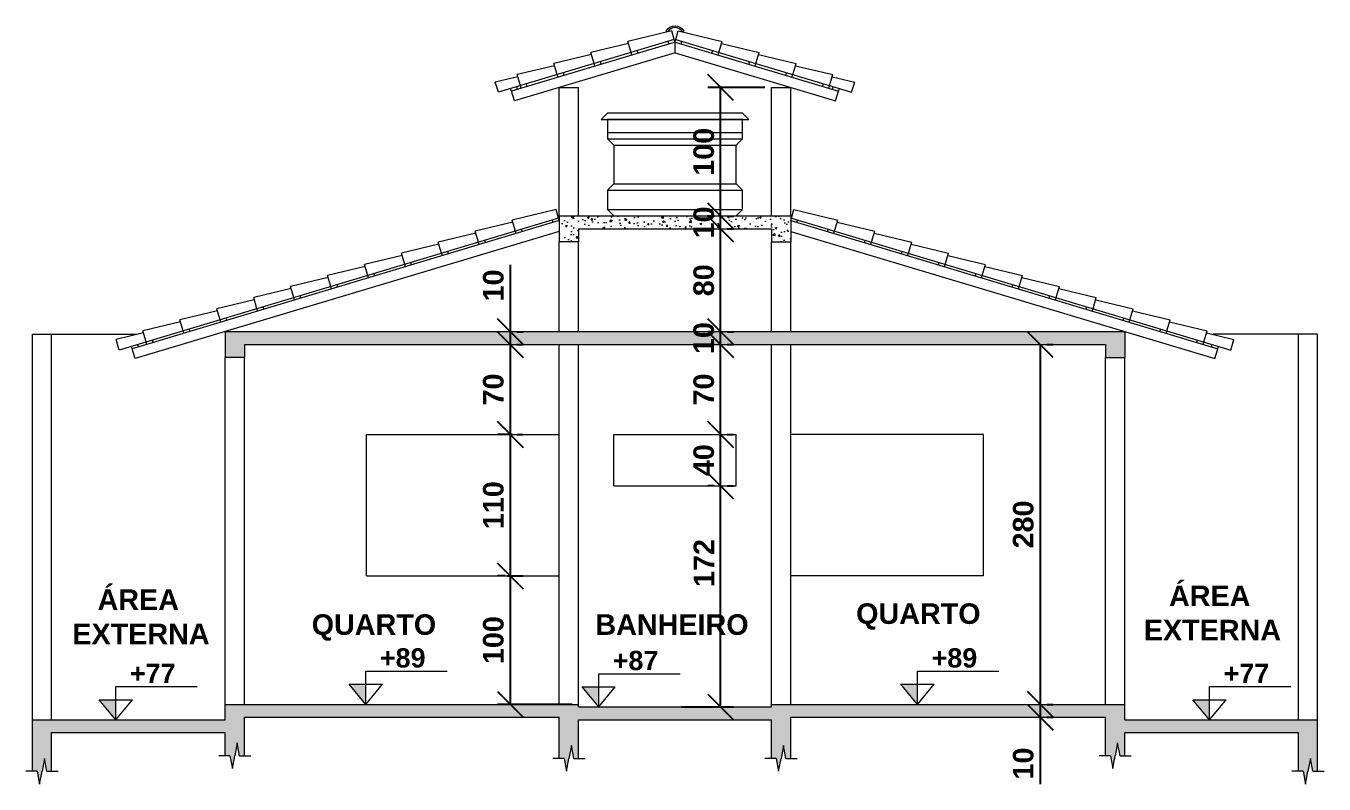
# Model space of a CAD drawing. Header units: centimetres. Extents: x 35234 to 67506, y -7058 to -4021.
# Drawn here: x 36797 to 37807, y -5811 to -5221 of the extents above; entities that cross this region are included whole.
import ezdxf

# ---------------------------------------------------------------- set-up
doc = ezdxf.new("R2010")
doc.units = ezdxf.units.CM
doc.header["$LTSCALE"] = 0.3
for name, color, linetype, lineweight in [('Blocos', 242, 'Continuous', 5), ('Cobertura', 52, 'Continuous', 15), ('Cotas', 250, 'Continuous', 5), ('Janelas', 86, 'Continuous', 5), ('Paredes', 87, 'Continuous', 20), ('Piso', 253, 'Continuous', 5), ('Simbolos', 1, 'Continuous', 13)]:
    doc.layers.add(name, color=color, linetype=linetype, lineweight=lineweight)
doc.layers.add('Texto', color=102, linetype='Continuous')
doc.layers.get('0').off()
doc.styles.add('Cotas', font='')
doc.styles.add('Texto', font='')
doc.styles.get('Cotas').set_extended_font_data('Arial', bold=True)
doc.styles.get('Texto').set_extended_font_data('Arial', bold=True)
doc.dimstyles.new('Cotas', dxfattribs={"dimscale": 0, "dimtxt": 2, "dimasz": 2.5, "dimexe": 1.25, "dimexo": 0.625, "dimtad": 1, "dimtxsty": 'Cotas', "dimblk": 'OBLIQUE', "dimcen": 2.5, "dimclrt": 102, "dimadec": 0, "dimazin": 0, "dimtfac": 1, "dimtmove": 0, "dimatfit": 3, "dimfxl": 1, "dimarcsym": 0})
pattern_1 = [(50, (-14367.067, -7413.217), (14.5747735, -1.2751268), [1.524, -16.764]), (355, (-14367.067, -7413.217), (-2.8194737, 15.2845476), [1.2192, -13.4112467]), (100.451445, (-14365.853, -7413.323), (11.7552998, 14.00942), [1.2952007, -14.2472196]), (46.1842, (-14367.067, -7409.153), (21.686323, -3.363386), [2.286, -25.146]), (96.635558, (-14365.26, -7409.433), (18.992331, 19.79409), [1.942802, -21.370849]), (351.18415, (-14367.067, -7409.153), (18.992331, 19.79409), [1.828797, -20.116779]), (21, (-14365.035, -7410.169), (12.1291513, -8.1812159), [1.524, -16.764]), (326, (-14365.035, -7410.169), (4.9441623, 14.7350373), [1.2192, -13.4112]), (71.451445, (-14364.024, -7410.85), (17.0733135, 6.5538215), [1.2952007, -14.247195]), (37.5, (-14367.067, -7413.217), (0.24708826, 6.7644031), [0, -13.24864, 0, -13.6144, 0, -13.462]), (7.5, (-14367.067, -7413.217), (5.345573, 8.014446), [0, -7.76224, 0, -12.94384, 0, -5.1308]), (327.5, (-14371.5985, -7413.217), (10.8472476, -0.4582995), [0, -5.08, 0, -15.8496, 0, -21.0312]), (317.5, (-14373.63, -7413.217), (11.8503345, 2.0341193), [0, -6.604, 0, -10.52576, 0, -14.9352])]

# ---------------------------------------------------------------- blocks, each defined once
blk = doc.blocks.new('caixadagua')
for p, q in [((-52.5, 80), (-57.5, 75)), ((-57.5, 75), (57.5, 75)), ((52.5, 80), (-52.5, 80)), ((52.5, 75), (-52.5, 75)), ((-52.5, 75), (-52.5, 60)), ((57.5, 75), (52.5, 80)), ((52.5, 60), (52.5, 75)), ((-52.5, 65), (52.5, 65)), ((-52.5, 60), (-47.5, 55)), ((-52.5, 60), (52.5, 60)), ((-47.5, 55), (-47.5, 25)), ((-47.5, 55), (47.5, 55)), ((47.5, 55), (52.5, 60)), ((47.5, 25), (47.5, 55)), ((-47.5, 25), (-52.5, 20)), ((-47.5, 25), (47.5, 25)), ((52.5, 20), (47.5, 25)), ((-52.5, 20), (-52.5, 5)), ((-52.5, 20), (52.5, 20)), ((52.5, 5), (52.5, 20)), ((-52.5, 5), (52.5, 5)), ((-52.5, 5), (-47.5, 0)), ((-47.5, 0), (47.5, 0)), ((47.5, 0), (52.5, 5))]:
    blk.add_line(p, q)
blk = doc.blocks.new('_Oblique')
at = {"color": 0, "linetype": 'ByBlock', "lineweight": -2}
blk.add_line((-0.5, -0.5), (0.5, 0.5), dxfattribs=at)
blk = doc.blocks.new('*D131')
at = {"layer": 'Cotas', "color": 0, "lineweight": -2, "transparency": 16777216}
for p, q in [((37171.8, -5648.6), (37184.3, -5648.6)), ((37174.3, -5748.6), (37174.3, -5648.6)), ((37222.4, -5748.6), (37164.3, -5748.6))]:
    blk.add_line(p, q, dxfattribs=at)
at = {"layer": 'Defpoints', "color": 0, "transparency": 16777216}
for p in [(37166.8, -5648.6), (37174.3, -5648.6), (37227.4, -5748.6)]:
    blk.add_point(p, dxfattribs=at)
at = {"layer": 'Cotas', "color": 0, "lineweight": -2, "transparency": 16777216, "xscale": 19.99999996972081, "yscale": 19.99999996972081, "zscale": 19.99999996972081}
for p, rotation in [((37174.3, -5648.6), 90), ((37174.3, -5748.6), 270)]:
    blk.add_blockref('_Oblique', p, dxfattribs=dict(at, rotation=rotation))
at = {"layer": 'Cotas', "color": 102, "transparency": 16777216, "insert": (37161.1, -5698.6), "char_height": 16, "attachment_point": 5, "rotation": 90, "style": 'Cotas'}
blk.add_mtext('100', dxfattribs=at)
blk = doc.blocks.new('*D132')
at = {"layer": 'Cotas', "color": 0, "lineweight": -2, "transparency": 16777216}
for p, q in [((37175.6, -5538.6), (37164.3, -5538.6)), ((37174.3, -5648.6), (37174.3, -5538.6)), ((37170.2, -5648.6), (37164.3, -5648.6))]:
    blk.add_line(p, q, dxfattribs=at)
at = {"layer": 'Defpoints', "color": 0, "transparency": 16777216}
for p in [(37174.3, -5538.6), (37180.6, -5538.6), (37175.2, -5648.6)]:
    blk.add_point(p, dxfattribs=at)
at = {"layer": 'Cotas', "color": 0, "lineweight": -2, "transparency": 16777216, "xscale": 19.99999996972081, "yscale": 19.99999996972081, "zscale": 19.99999996972081}
for p, rotation in [((37174.3, -5538.6), 90), ((37174.3, -5648.6), 270)]:
    blk.add_blockref('_Oblique', p, dxfattribs=dict(at, rotation=rotation))
at = {"layer": 'Cotas', "color": 102, "transparency": 16777216, "insert": (37161.1, -5593.6), "char_height": 16, "attachment_point": 5, "rotation": 90, "style": 'Cotas'}
blk.add_mtext('110', dxfattribs=at)
blk = doc.blocks.new('*D133')
at = {"layer": 'Cotas', "color": 0, "lineweight": -2, "transparency": 16777216}
for p, q in [((37174.3, -5538.6), (37174.3, -5468.6)), ((37179.3, -5468.6), (37184.3, -5468.6)), ((37179.3, -5538.6), (37184.3, -5538.6))]:
    blk.add_line(p, q, dxfattribs=at)
at = {"layer": 'Defpoints', "color": 0, "transparency": 16777216}
for p in [(37174.3, -5468.6), (37174.3, -5468.6), (37174.3, -5538.6)]:
    blk.add_point(p, dxfattribs=at)
at = {"layer": 'Cotas', "color": 0, "lineweight": -2, "transparency": 16777216, "xscale": 19.99999996972081, "yscale": 19.99999996972081, "zscale": 19.99999996972081}
for p, rotation in [((37174.3, -5468.6), 90), ((37174.3, -5538.6), 270)]:
    blk.add_blockref('_Oblique', p, dxfattribs=dict(at, rotation=rotation))
at = {"layer": 'Cotas', "color": 102, "transparency": 16777216, "insert": (37161.1, -5503.6), "char_height": 16, "attachment_point": 5, "rotation": 90, "style": 'Cotas'}
blk.add_mtext('70', dxfattribs=at)
blk = doc.blocks.new('*D134')
at = {"layer": 'Cotas', "color": 0, "lineweight": -2, "transparency": 16777216}
for p, q in [((37174.3, -5458.6), (37174.3, -5406.6)), ((37174.3, -5468.6), (37174.3, -5458.6)), ((37179.3, -5458.6), (37184.3, -5458.6)), ((37179.3, -5468.6), (37184.3, -5468.6))]:
    blk.add_line(p, q, dxfattribs=at)
at = {"layer": 'Defpoints', "color": 0, "transparency": 16777216}
for p in [(37174.3, -5458.6), (37174.3, -5458.6), (37174.3, -5468.6)]:
    blk.add_point(p, dxfattribs=at)
at = {"layer": 'Cotas', "color": 0, "lineweight": -2, "transparency": 16777216, "xscale": 19.99999996972081, "yscale": 19.99999996972081, "zscale": 19.99999996972081}
for p, rotation in [((37174.3, -5458.6), 90), ((37174.3, -5468.6), 270)]:
    blk.add_blockref('_Oblique', p, dxfattribs=dict(at, rotation=rotation))
at = {"layer": 'Cotas', "color": 102, "transparency": 16777216, "insert": (37161.1, -5422.6), "char_height": 16, "attachment_point": 5, "rotation": 90, "style": 'Cotas'}
blk.add_mtext('10', dxfattribs=at)
blk = doc.blocks.new('*D135')
at = {"layer": 'Cotas', "color": 0, "lineweight": -2, "transparency": 16777216}
for p, q in [((37332.9, -5578.6), (37327.9, -5578.6)), ((37337.9, -5750.6), (37337.9, -5578.6)), ((37307.4, -5750.6), (37347.9, -5750.6))]:
    blk.add_line(p, q, dxfattribs=at)
at = {"layer": 'Defpoints', "color": 0, "transparency": 16777216}
for p in [(37337.9, -5578.6), (37337.9, -5578.6), (37302.4, -5750.6)]:
    blk.add_point(p, dxfattribs=at)
at = {"layer": 'Cotas', "color": 0, "lineweight": -2, "transparency": 16777216, "xscale": 19.99999996972081, "yscale": 19.99999996972081, "zscale": 19.99999996972081}
for p, rotation in [((37337.9, -5578.6), 90), ((37337.9, -5750.6), 270)]:
    blk.add_blockref('_Oblique', p, dxfattribs=dict(at, rotation=rotation))
at = {"layer": 'Cotas', "color": 102, "transparency": 16777216, "insert": (37324.9, -5638.6), "char_height": 16, "attachment_point": 5, "rotation": 90, "style": 'Cotas'}
blk.add_mtext('172', dxfattribs=at)
blk = doc.blocks.new('*D136')
at = {"layer": 'Cotas', "color": 0, "lineweight": -2, "transparency": 16777216}
for p, q in [((37337.9, -5578.6), (37337.9, -5538.6)), ((37342.9, -5538.6), (37347.9, -5538.6)), ((37342.9, -5578.6), (37347.9, -5578.6))]:
    blk.add_line(p, q, dxfattribs=at)
at = {"layer": 'Defpoints', "color": 0, "transparency": 16777216}
for p in [(37337.9, -5538.6), (37337.9, -5538.6), (37337.9, -5578.6)]:
    blk.add_point(p, dxfattribs=at)
at = {"layer": 'Cotas', "color": 0, "lineweight": -2, "transparency": 16777216, "xscale": 19.99999996972081, "yscale": 19.99999996972081, "zscale": 19.99999996972081}
for p, rotation in [((37337.9, -5538.6), 90), ((37337.9, -5578.6), 270)]:
    blk.add_blockref('_Oblique', p, dxfattribs=dict(at, rotation=rotation))
at = {"layer": 'Cotas', "color": 102, "transparency": 16777216, "insert": (37324.8, -5558.6), "char_height": 16, "attachment_point": 5, "rotation": 90, "style": 'Cotas'}
blk.add_mtext('40', dxfattribs=at)
blk = doc.blocks.new('*D137')
at = {"layer": 'Cotas', "color": 0, "lineweight": -2, "transparency": 16777216}
for p, q in [((37337.9, -5538.6), (37337.9, -5468.6)), ((37342.9, -5468.6), (37347.9, -5468.6)), ((37342.9, -5538.6), (37347.9, -5538.6))]:
    blk.add_line(p, q, dxfattribs=at)
at = {"layer": 'Defpoints', "color": 0, "transparency": 16777216}
for p in [(37337.9, -5468.6), (37337.9, -5468.6), (37337.9, -5538.6)]:
    blk.add_point(p, dxfattribs=at)
at = {"layer": 'Cotas', "color": 0, "lineweight": -2, "transparency": 16777216, "xscale": 19.99999996972081, "yscale": 19.99999996972081, "zscale": 19.99999996972081}
for p, rotation in [((37337.9, -5468.6), 90), ((37337.9, -5538.6), 270)]:
    blk.add_blockref('_Oblique', p, dxfattribs=dict(at, rotation=rotation))
at = {"layer": 'Cotas', "color": 102, "transparency": 16777216, "insert": (37324.8, -5503.6), "char_height": 16, "attachment_point": 5, "rotation": 90, "style": 'Cotas'}
blk.add_mtext('70', dxfattribs=at)
blk = doc.blocks.new('*D138')
at = {"layer": 'Cotas', "color": 0, "lineweight": -2, "transparency": 16777216}
for p, q in [((37332.9, -5458.6), (37327.9, -5458.6)), ((37337.9, -5468.6), (37337.9, -5458.6)), ((37332.9, -5468.6), (37327.9, -5468.6))]:
    blk.add_line(p, q, dxfattribs=at)
at = {"layer": 'Defpoints', "color": 0, "transparency": 16777216}
for p in [(37337.9, -5458.6), (37337.9, -5458.6), (37337.9, -5468.6)]:
    blk.add_point(p, dxfattribs=at)
at = {"layer": 'Cotas', "color": 0, "lineweight": -2, "transparency": 16777216, "xscale": 19.99999996972081, "yscale": 19.99999996972081, "zscale": 19.99999996972081}
for p, rotation in [((37337.9, -5458.6), 90), ((37337.9, -5468.6), 270)]:
    blk.add_blockref('_Oblique', p, dxfattribs=dict(at, rotation=rotation))
at = {"layer": 'Cotas', "color": 102, "transparency": 16777216, "insert": (37324.8, -5463.6), "char_height": 16, "attachment_point": 5, "rotation": 90, "style": 'Cotas'}
blk.add_mtext('10', dxfattribs=at)
blk = doc.blocks.new('*D139')
at = {"layer": 'Cotas', "color": 0, "lineweight": -2, "transparency": 16777216}
for p, q in [((37337.9, -5458.6), (37337.9, -5378.6)), ((37342.9, -5378.6), (37347.9, -5378.6)), ((37342.9, -5458.6), (37347.9, -5458.6))]:
    blk.add_line(p, q, dxfattribs=at)
at = {"layer": 'Defpoints', "color": 0, "transparency": 16777216}
for p in [(37337.9, -5378.6), (37337.9, -5378.6), (37337.9, -5458.6)]:
    blk.add_point(p, dxfattribs=at)
at = {"layer": 'Cotas', "color": 0, "lineweight": -2, "transparency": 16777216, "xscale": 19.99999996972081, "yscale": 19.99999996972081, "zscale": 19.99999996972081}
for p, rotation in [((37337.9, -5378.6), 90), ((37337.9, -5458.6), 270)]:
    blk.add_blockref('_Oblique', p, dxfattribs=dict(at, rotation=rotation))
at = {"layer": 'Cotas', "color": 102, "transparency": 16777216, "insert": (37324.8, -5418.6), "char_height": 16, "attachment_point": 5, "rotation": 90, "style": 'Cotas'}
blk.add_mtext('80', dxfattribs=at)
blk = doc.blocks.new('*D140')
at = {"layer": 'Cotas', "color": 0, "lineweight": -2, "transparency": 16777216}
for p, q in [((37332.9, -5368.6), (37327.9, -5368.6)), ((37337.9, -5378.6), (37337.9, -5368.6)), ((37332.9, -5378.6), (37327.9, -5378.6))]:
    blk.add_line(p, q, dxfattribs=at)
at = {"layer": 'Defpoints', "color": 0, "transparency": 16777216}
for p in [(37337.9, -5368.6), (37337.9, -5368.6), (37337.9, -5378.6)]:
    blk.add_point(p, dxfattribs=at)
at = {"layer": 'Cotas', "color": 0, "lineweight": -2, "transparency": 16777216, "xscale": 19.99999996972081, "yscale": 19.99999996972081, "zscale": 19.99999996972081}
for p, rotation in [((37337.9, -5368.6), 90), ((37337.9, -5378.6), 270)]:
    blk.add_blockref('_Oblique', p, dxfattribs=dict(at, rotation=rotation))
at = {"layer": 'Cotas', "color": 102, "transparency": 16777216, "insert": (37324.8, -5373.6), "char_height": 16, "attachment_point": 5, "rotation": 90, "style": 'Cotas'}
blk.add_mtext('10', dxfattribs=at)
blk = doc.blocks.new('*D141')
at = {"layer": 'Cotas', "color": 0, "lineweight": -2, "transparency": 16777216}
for p, q in [((37372.4, -5268.6), (37327.9, -5268.6)), ((37337.9, -5368.6), (37337.9, -5268.6)), ((37342.9, -5368.6), (37347.9, -5368.6))]:
    blk.add_line(p, q, dxfattribs=at)
at = {"layer": 'Defpoints', "color": 0, "transparency": 16777216}
for p in [(37337.9, -5268.6), (37377.4, -5268.6), (37337.9, -5368.6)]:
    blk.add_point(p, dxfattribs=at)
at = {"layer": 'Cotas', "color": 0, "lineweight": -2, "transparency": 16777216, "xscale": 19.99999996972081, "yscale": 19.99999996972081, "zscale": 19.99999996972081}
for p, rotation in [((37337.9, -5268.6), 90), ((37337.9, -5368.6), 270)]:
    blk.add_blockref('_Oblique', p, dxfattribs=dict(at, rotation=rotation))
at = {"layer": 'Cotas', "color": 102, "transparency": 16777216, "insert": (37324.8, -5318.6), "char_height": 16, "attachment_point": 5, "rotation": 90, "style": 'Cotas'}
blk.add_mtext('100', dxfattribs=at)
blk = doc.blocks.new('*D152')
at = {"layer": 'Cotas', "color": 0, "lineweight": -2, "transparency": 16777216}
for p, q in [((37586.6, -5468.6), (37586.6, -5748.6)), ((37591.6, -5468.6), (37596.6, -5468.6)), ((37591.6, -5748.6), (37596.6, -5748.6))]:
    blk.add_line(p, q, dxfattribs=at)
at = {"layer": 'Defpoints', "color": 0, "transparency": 16777216}
for p in [(37586.6, -5468.6), (37586.6, -5748.6), (37586.6, -5748.6)]:
    blk.add_point(p, dxfattribs=at)
at = {"layer": 'Cotas', "color": 0, "lineweight": -2, "transparency": 16777216, "xscale": 19.99999996972081, "yscale": 19.99999996972081, "zscale": 19.99999996972081}
for p, rotation in [((37586.6, -5468.6), 90), ((37586.6, -5748.6), 270)]:
    blk.add_blockref('_Oblique', p, dxfattribs=dict(at, rotation=rotation))
at = {"layer": 'Cotas', "color": 102, "transparency": 16777216, "insert": (37573.4, -5608.6), "char_height": 16, "attachment_point": 5, "rotation": 90, "style": 'Cotas'}
blk.add_mtext('280', dxfattribs=at)
blk = doc.blocks.new('*D153')
at = {"layer": 'Cotas', "color": 0, "lineweight": -2, "transparency": 16777216}
for p, q in [((37586.6, -5748.6), (37586.6, -5758.6)), ((37591.6, -5748.6), (37596.6, -5748.6)), ((37586.6, -5758.6), (37586.6, -5810.6)), ((37591.6, -5758.6), (37596.6, -5758.6))]:
    blk.add_line(p, q, dxfattribs=at)
at = {"layer": 'Defpoints', "color": 0, "transparency": 16777216}
for p in [(37586.6, -5748.6), (37586.6, -5758.6), (37586.6, -5758.6)]:
    blk.add_point(p, dxfattribs=at)
at = {"layer": 'Cotas', "color": 0, "lineweight": -2, "transparency": 16777216, "xscale": 19.99999996972081, "yscale": 19.99999996972081, "zscale": 19.99999996972081}
for p, rotation in [((37586.6, -5748.6), 90), ((37586.6, -5758.6), 270)]:
    blk.add_blockref('_Oblique', p, dxfattribs=dict(at, rotation=rotation))
at = {"layer": 'Cotas', "color": 102, "transparency": 16777216, "insert": (37573.4, -5794.6), "char_height": 16, "attachment_point": 5, "rotation": 90, "style": 'Cotas'}
blk.add_mtext('10', dxfattribs=at)

msp = doc.modelspace()

# ---------------------------------------------------------------- hatches: boundary and pattern name
at = {"layer": 'Piso'}
h = msp.add_hatch(dxfattribs=at)
h.set_pattern_fill('AR-CONC', color=256, scale=0.08)
h.set_pattern_definition(pattern_1)
h.paths.add_polyline_path([(37392.379, -5368.564), (37212.379, -5368.564), (37212.379, -5388.564), (37227.379, -5388.564), (37227.379, -5378.564), (37377.379, -5378.564), (37377.379, -5388.564), (37392.379, -5388.564)])
h = msp.add_hatch(dxfattribs=at)
h.set_pattern_fill('AR-CONC', color=256, scale=0.08)
h.set_pattern_definition(pattern_1)
h.paths.add_polyline_path([(37652.379, -5458.564), (36952.379, -5458.564), (36952.379, -5478.564), (36967.379, -5478.564), (36967.379, -5468.564), (37637.379, -5468.564), (37637.379, -5478.564), (37652.379, -5478.564)])
h = msp.add_hatch(dxfattribs=at)
h.set_pattern_fill('AR-CONC', color=256, scale=0.08)
h.set_pattern_definition(pattern_1)
h.paths.add_polyline_path([(37227.379, -5750.564), (37227.379, -5748.564), (36952.379, -5748.564), (36952.379, -5760.564), (36802.379, -5760.564), (36802.379, -5800.564), (36806.129, -5800.564), (36808.004, -5810.564), (36809.879, -5800.564), (36811.754, -5790.564), (36813.629, -5800.564), (36817.379, -5800.564), (36817.379, -5770.564), (36952.379, -5770.564), (36952.379, -5788.564), (36956.129, -5788.564), (36958.004, -5798.564), (36959.879, -5788.564), (36961.754, -5778.564), (36963.629, -5788.564), (36967.379, -5788.564), (36967.379, -5758.564), (37212.379, -5758.564), (37212.379, -5790.564), (37216.129, -5790.564), (37218.004, -5800.564), (37219.879, -5790.564), (37221.754, -5780.564), (37223.629, -5790.564), (37227.379, -5790.564), (37227.379, -5760.564), (37377.379, -5760.564), (37377.379, -5790.564), (37381.129, -5790.564), (37383.004, -5800.564), (37384.879, -5790.564), (37386.754, -5780.564), (37388.629, -5790.564), (37392.379, -5790.564), (37392.379, -5758.564), (37637.379, -5758.564), (37637.379, -5788.564), (37641.129, -5788.564), (37643.004, -5798.564), (37644.879, -5788.564), (37646.754, -5778.564), (37648.629, -5788.564), (37652.379, -5788.564), (37652.379, -5770.564), (37787.379, -5770.564), (37787.379, -5800.564), (37791.129, -5800.564), (37793.004, -5810.564), (37794.879, -5800.564), (37796.754, -5790.564), (37798.629, -5800.564), (37802.379, -5800.564), (37802.379, -5760.564), (37652.379, -5760.564), (37652.379, -5748.564), (37377.379, -5748.564), (37377.379, -5750.564)])
at = {"layer": 'Simbolos'}
h = msp.add_hatch(color=256, dxfattribs=at)
h.dxf.hatch_style = 1
h.paths.add_polyline_path([(37061.832, -5748.564), (37061.832, -5732.964), (37048.891, -5732.964)])
h = msp.add_hatch(color=256, dxfattribs=at)
h.dxf.hatch_style = 1
h.paths.add_polyline_path([(37243.001, -5750.564), (37243.001, -5734.964), (37230.06, -5734.964)])
h = msp.add_hatch(color=256, dxfattribs=at)
h.dxf.hatch_style = 1
h.paths.add_polyline_path([(37491.082, -5748.564), (37491.082, -5732.964), (37478.141, -5732.964)])
h = msp.add_hatch(color=256, dxfattribs=at)
h.dxf.hatch_style = 1
h.paths.add_polyline_path([(36867.315, -5760.564), (36867.315, -5744.964), (36854.374, -5744.964)])
h = msp.add_hatch(color=256, dxfattribs=at)
h.dxf.hatch_style = 1
h.paths.add_polyline_path([(37718.338, -5760.564), (37718.338, -5744.964), (37705.396, -5744.964)])

# ---------------------------------------------------------------- linework, layer by layer
at = {"layer": 'Cobertura'}
for p, q in [((37301.804, -5231.297), (37164.927, -5272.36)), ((37299.793, -5224.592), (37265.694, -5232.733)), ((37301.804, -5231.297), (37299.793, -5224.592)), ((37302.379, -5233.212), (37301.804, -5231.297)), ((37302.379, -5233.212), (37302.954, -5231.297)), ((37302.954, -5231.297), (37304.965, -5224.592)), ((37302.954, -5231.297), (37439.831, -5272.36)), ((37304.965, -5224.592), (37339.064, -5232.733)), ((37302.379, -5233.212), (37175.08, -5271.402)), ((37302.379, -5241.564), (37177.379, -5279.064)), ((37266.187, -5234.375), (37236.959, -5241.354)), ((37239.546, -5249.974), (37236.959, -5241.354)), ((37268.28, -5241.354), (37265.694, -5232.733)), ((37268.855, -5243.269), (37268.28, -5241.354)), ((37273.644, -5241.833), (37273.07, -5239.917)), ((37297.59, -5234.649), (37297.015, -5232.733)), ((37302.379, -5241.564), (37302.379, -5233.212)), ((37302.379, -5233.212), (37429.678, -5271.402)), ((37302.379, -5241.564), (37302.379, -5233.212)), ((37302.379, -5241.564), (37427.379, -5279.064)), ((37307.168, -5234.649), (37307.743, -5232.733)), ((37331.114, -5241.833), (37331.688, -5239.917)), ((37335.903, -5243.269), (37336.478, -5241.354)), ((37336.478, -5241.354), (37339.064, -5232.733)), ((37338.571, -5234.375), (37367.799, -5241.354)), ((37365.212, -5249.974), (37367.799, -5241.354)), ((37208.717, -5251.616), (37179.49, -5258.595)), ((37237.452, -5242.996), (37208.225, -5249.974)), ((37210.811, -5258.595), (37208.225, -5249.974)), ((37240.12, -5251.89), (37239.546, -5249.974)), ((37244.909, -5250.453), (37244.335, -5248.537)), ((37359.849, -5250.453), (37360.423, -5248.537)), ((37364.638, -5251.89), (37365.212, -5249.974)), ((37367.306, -5242.996), (37396.533, -5249.974)), ((37393.947, -5258.595), (37396.533, -5249.974)), ((37396.041, -5251.616), (37425.268, -5258.595)), ((37179.982, -5260.237), (37162.54, -5264.401)), ((37182.076, -5267.215), (37179.49, -5258.595)), ((37211.385, -5260.51), (37210.811, -5258.595)), ((37216.175, -5259.073), (37215.6, -5257.158)), ((37388.583, -5259.073), (37389.158, -5257.158)), ((37393.372, -5260.51), (37393.947, -5258.595)), ((37422.682, -5267.215), (37425.268, -5258.595)), ((37424.776, -5260.237), (37442.218, -5264.401)), ((37164.927, -5272.36), (37162.54, -5264.401)), ((37175.08, -5271.402), (37174.506, -5269.486)), ((37177.379, -5279.064), (37175.08, -5271.402)), ((37179.869, -5269.965), (37179.295, -5268.049)), ((37182.651, -5269.131), (37182.076, -5267.215)), ((37187.44, -5267.694), (37186.865, -5265.778)), ((37417.318, -5267.694), (37417.893, -5265.778)), ((37422.107, -5269.131), (37422.682, -5267.215)), ((37424.889, -5269.965), (37425.463, -5268.049)), ((37427.379, -5279.064), (37429.678, -5271.402)), ((37429.678, -5271.402), (37430.252, -5269.486)), ((37439.831, -5272.36), (37442.218, -5264.401)), ((37211.804, -5370.297), (36869.927, -5472.86)), ((37212.379, -5372.212), (36880.08, -5471.902)), ((37209.793, -5363.592), (37175.694, -5371.733)), ((37178.28, -5380.354), (37175.694, -5371.733)), ((37207.59, -5373.649), (37207.015, -5371.733)), ((37211.804, -5370.297), (37209.793, -5363.592)), ((37212.379, -5372.212), (37211.804, -5370.297)), ((37392.379, -5372.212), (37392.954, -5370.297)), ((37392.379, -5372.212), (37724.678, -5471.902)), ((37392.954, -5370.297), (37394.965, -5363.592)), ((37392.954, -5370.297), (37734.831, -5472.86)), ((37394.965, -5363.592), (37429.064, -5371.733)), ((37397.168, -5373.649), (37397.743, -5371.733)), ((37426.478, -5380.354), (37429.064, -5371.733)), ((37212.379, -5380.564), (36882.379, -5479.564)), ((37147.452, -5381.996), (37118.225, -5388.974)), ((37176.187, -5373.375), (37146.959, -5380.354)), ((37149.546, -5388.974), (37146.959, -5380.354)), ((37178.855, -5382.269), (37178.28, -5380.354)), ((37183.644, -5380.833), (37183.07, -5378.917)), ((37392.379, -5380.564), (37722.379, -5479.564)), ((37421.114, -5380.833), (37421.688, -5378.917)), ((37425.903, -5382.269), (37426.478, -5380.354)), ((37428.571, -5373.375), (37457.799, -5380.354)), ((37455.212, -5388.974), (37457.799, -5380.354)), ((37457.306, -5381.996), (37486.533, -5388.974)), ((37118.717, -5390.616), (37089.49, -5397.595)), ((37120.811, -5397.595), (37118.225, -5388.974)), ((37150.12, -5390.89), (37149.546, -5388.974)), ((37154.909, -5389.453), (37154.335, -5387.537)), ((37449.849, -5389.453), (37450.423, -5387.537)), ((37454.638, -5390.89), (37455.212, -5388.974)), ((37483.947, -5397.595), (37486.533, -5388.974)), ((37486.041, -5390.616), (37515.268, -5397.595)), ((37089.982, -5399.237), (37060.755, -5406.215)), ((37092.076, -5406.215), (37089.49, -5397.595)), ((37121.385, -5399.51), (37120.811, -5397.595)), ((37126.175, -5398.073), (37125.6, -5396.158)), ((37478.583, -5398.073), (37479.158, -5396.158)), ((37483.372, -5399.51), (37483.947, -5397.595)), ((37512.682, -5406.215), (37515.268, -5397.595)), ((37514.776, -5399.237), (37544.003, -5406.215)), ((37061.248, -5407.857), (37032.02, -5414.835)), ((37063.341, -5414.835), (37060.755, -5406.215)), ((37068.705, -5415.314), (37068.13, -5413.399)), ((37092.651, -5408.131), (37092.076, -5406.215)), ((37097.44, -5406.694), (37096.865, -5404.778)), ((37507.318, -5406.694), (37507.893, -5404.778)), ((37512.107, -5408.131), (37512.682, -5406.215)), ((37536.053, -5415.314), (37536.628, -5413.399)), ((37541.417, -5414.835), (37544.003, -5406.215)), ((37543.51, -5407.857), (37572.738, -5414.835)), ((37032.513, -5416.477), (37003.286, -5423.456)), ((37005.872, -5432.076), (37003.286, -5423.456)), ((37034.606, -5423.456), (37032.02, -5414.835)), ((37035.181, -5425.372), (37034.606, -5423.456)), ((37039.97, -5423.935), (37039.396, -5422.019)), ((37063.916, -5416.751), (37063.341, -5414.835)), ((37540.842, -5416.751), (37541.417, -5414.835)), ((37564.788, -5423.935), (37565.362, -5422.019)), ((37569.577, -5425.372), (37570.152, -5423.456)), ((37570.152, -5423.456), (37572.738, -5414.835)), ((37572.245, -5416.477), (37601.472, -5423.456)), ((37598.886, -5432.076), (37601.472, -5423.456)), ((36975.043, -5433.718), (36945.816, -5440.697)), ((37003.778, -5425.098), (36974.551, -5432.076)), ((36977.137, -5440.697), (36974.551, -5432.076)), ((37006.446, -5433.992), (37005.872, -5432.076)), ((37011.235, -5432.555), (37010.661, -5430.64)), ((37593.523, -5432.555), (37594.097, -5430.64)), ((37598.312, -5433.992), (37598.886, -5432.076)), ((37600.98, -5425.098), (37630.207, -5432.076)), ((37627.621, -5440.697), (37630.207, -5432.076)), ((37629.715, -5433.718), (37658.942, -5440.697)), ((36946.309, -5442.339), (36917.081, -5449.317)), ((36948.402, -5449.317), (36945.816, -5440.697)), ((36977.712, -5442.612), (36977.137, -5440.697)), ((36982.501, -5441.176), (36981.926, -5439.26)), ((37622.257, -5441.176), (37622.832, -5439.26)), ((37627.046, -5442.612), (37627.621, -5440.697)), ((37656.356, -5449.317), (37658.942, -5440.697)), ((37658.449, -5442.339), (37687.677, -5449.317)), ((36917.574, -5450.959), (36888.346, -5457.938)), ((36919.667, -5457.938), (36917.081, -5449.317)), ((36948.977, -5451.233), (36948.402, -5449.317)), ((36953.766, -5449.796), (36953.191, -5447.88)), ((37650.992, -5449.796), (37651.567, -5447.88)), ((37655.781, -5451.233), (37656.356, -5449.317)), ((37685.091, -5457.938), (37687.677, -5449.317)), ((37687.184, -5450.959), (37716.412, -5457.938)), ((36888.839, -5459.58), (36867.474, -5464.681)), ((36890.932, -5466.558), (36888.346, -5457.938)), ((36920.242, -5459.853), (36919.667, -5457.938)), ((36925.031, -5458.417), (36924.456, -5456.501)), ((37679.727, -5458.417), (37680.302, -5456.501)), ((37684.516, -5459.853), (37685.091, -5457.938)), ((37713.825, -5466.558), (37716.412, -5457.938)), ((37715.919, -5459.58), (37737.284, -5464.681)), ((36869.927, -5472.86), (36867.474, -5464.681)), ((36880.08, -5471.902), (36879.506, -5469.986)), ((36882.379, -5479.564), (36880.08, -5471.902)), ((36884.869, -5470.465), (36884.295, -5468.549)), ((36891.507, -5468.474), (36890.932, -5466.558)), ((36896.296, -5467.037), (36895.722, -5465.121)), ((37708.462, -5467.037), (37709.036, -5465.121)), ((37713.251, -5468.474), (37713.825, -5466.558)), ((37719.889, -5470.465), (37720.463, -5468.549)), ((37722.379, -5479.564), (37724.678, -5471.902)), ((37724.678, -5471.902), (37725.252, -5469.986)), ((37734.831, -5472.86), (37737.284, -5464.681))]:
    msp.add_line(p, q, dxfattribs=at)
msp.add_lwpolyline([(37309.258, -5224.689), (37308.121, -5225.345, 0.57735027), (37296.637, -5225.345), (37295.5, -5224.689, -0.57735027)], format="xyb", close=True, dxfattribs=at)
at = {"layer": 'Janelas'}
for p, q in [((37062.379, -5648.564), (37062.379, -5538.564)), ((37062.379, -5538.564), (37212.379, -5538.564)), ((37254.879, -5578.564), (37254.879, -5538.564)), ((37254.879, -5538.564), (37349.879, -5538.564)), ((37349.879, -5578.564), (37349.879, -5538.564)), ((37542.379, -5538.564), (37392.379, -5538.564)), ((37542.379, -5648.564), (37542.379, -5538.564)), ((37254.879, -5578.564), (37349.879, -5578.564)), ((37062.379, -5648.564), (37212.379, -5648.564)), ((37542.379, -5648.564), (37392.379, -5648.564))]:
    msp.add_line(p, q, dxfattribs=at)
at = {"layer": 'Paredes'}
for p, q in [((37212.379, -5268.564), (37227.379, -5268.564)), ((37212.379, -5368.564), (37212.379, -5268.564)), ((37227.379, -5368.564), (37227.379, -5268.564)), ((37377.379, -5268.564), (37392.379, -5268.564)), ((37377.379, -5368.564), (37377.379, -5268.564)), ((37392.379, -5368.564), (37392.379, -5268.564)), ((37212.379, -5458.564), (37212.379, -5388.564)), ((37227.379, -5388.564), (37212.379, -5388.564)), ((37227.379, -5458.564), (37227.379, -5388.564)), ((37377.379, -5458.564), (37377.379, -5388.564)), ((37377.379, -5388.564), (37392.379, -5388.564)), ((37392.379, -5458.564), (37392.379, -5388.564)), ((36802.379, -5760.564), (36802.379, -5460.564)), ((36802.379, -5460.564), (36883.741, -5460.564)), ((36817.379, -5760.564), (36817.379, -5460.564)), ((37802.379, -5460.564), (37721.017, -5460.564)), ((37787.379, -5760.564), (37787.379, -5460.564)), ((37802.379, -5760.564), (37802.379, -5460.564)), ((37212.379, -5748.564), (37212.379, -5468.564)), ((37227.379, -5748.564), (37227.379, -5468.564)), ((37377.379, -5748.564), (37377.379, -5468.564)), ((37392.379, -5748.564), (37392.379, -5468.564)), ((36952.379, -5748.564), (36952.379, -5478.564)), ((36967.379, -5478.564), (36952.379, -5478.564)), ((36967.379, -5748.564), (36967.379, -5478.564)), ((37637.379, -5748.564), (37637.379, -5478.564)), ((37637.379, -5478.564), (37652.379, -5478.564)), ((37652.379, -5748.564), (37652.379, -5478.564))]:
    msp.add_line(p, q, dxfattribs=at)
at = {"layer": 'Piso'}
for p, q in [((37212.379, -5368.564), (37392.379, -5368.564)), ((37212.379, -5368.564), (37212.379, -5388.564)), ((37392.379, -5368.564), (37392.379, -5388.564)), ((37227.379, -5378.564), (37377.379, -5378.564)), ((37227.379, -5378.564), (37227.379, -5388.564)), ((37377.379, -5378.564), (37377.379, -5388.564)), ((36952.379, -5458.564), (37652.379, -5458.564)), ((36952.379, -5458.564), (36952.379, -5478.564)), ((37652.379, -5458.564), (37652.379, -5478.564)), ((36967.379, -5468.564), (37637.379, -5468.564)), ((36967.379, -5468.564), (36967.379, -5478.564)), ((37637.379, -5468.564), (37637.379, -5478.564)), ((36952.379, -5760.564), (36952.379, -5748.564)), ((36952.379, -5748.564), (37227.379, -5748.564)), ((37227.379, -5750.564), (37227.379, -5748.564)), ((37227.379, -5750.564), (37377.379, -5750.564)), ((37377.379, -5750.564), (37377.379, -5748.564)), ((37377.379, -5748.564), (37652.379, -5748.564)), ((37652.379, -5760.564), (37652.379, -5748.564)), ((36802.379, -5800.564), (36802.379, -5760.564)), ((36802.379, -5760.564), (36952.379, -5760.564)), ((36967.379, -5788.564), (36967.379, -5758.564)), ((36967.379, -5758.564), (37212.379, -5758.564)), ((37212.379, -5790.564), (37212.379, -5758.564)), ((37227.379, -5790.564), (37227.379, -5760.564)), ((37227.379, -5760.564), (37377.379, -5760.564)), ((37377.379, -5790.564), (37377.379, -5760.564)), ((37392.379, -5790.564), (37392.379, -5758.564)), ((37392.379, -5758.564), (37637.379, -5758.564)), ((37637.379, -5788.564), (37637.379, -5758.564)), ((37652.379, -5760.564), (37802.379, -5760.564)), ((37802.379, -5800.564), (37802.379, -5760.564)), ((36817.379, -5800.564), (36817.379, -5770.564)), ((36817.379, -5770.564), (36952.379, -5770.564)), ((36952.379, -5788.564), (36952.379, -5770.564)), ((37652.379, -5788.564), (37652.379, -5770.564)), ((37652.379, -5770.564), (37787.379, -5770.564)), ((37787.379, -5800.564), (37787.379, -5770.564)), ((36961.754, -5778.564), (36959.879, -5788.564)), ((36963.629, -5788.564), (36961.754, -5778.564)), ((37221.754, -5780.564), (37219.879, -5790.564)), ((37223.629, -5790.564), (37221.754, -5780.564)), ((37386.754, -5780.564), (37384.879, -5790.564)), ((37388.629, -5790.564), (37386.754, -5780.564)), ((37646.754, -5778.564), (37644.879, -5788.564)), ((37648.629, -5788.564), (37646.754, -5778.564)), ((36811.754, -5790.564), (36809.879, -5800.564)), ((36813.629, -5800.564), (36811.754, -5790.564)), ((36956.129, -5788.564), (36947.379, -5788.564)), ((36956.129, -5788.564), (36958.004, -5798.564)), ((36958.004, -5798.564), (36959.879, -5788.564)), ((36963.629, -5788.564), (36972.379, -5788.564)), ((37216.129, -5790.564), (37207.379, -5790.564)), ((37216.129, -5790.564), (37218.004, -5800.564)), ((37218.004, -5800.564), (37219.879, -5790.564)), ((37223.629, -5790.564), (37232.379, -5790.564)), ((37381.129, -5790.564), (37372.379, -5790.564)), ((37381.129, -5790.564), (37383.004, -5800.564)), ((37383.004, -5800.564), (37384.879, -5790.564)), ((37388.629, -5790.564), (37397.379, -5790.564)), ((37641.129, -5788.564), (37632.379, -5788.564)), ((37641.129, -5788.564), (37643.004, -5798.564)), ((37643.004, -5798.564), (37644.879, -5788.564)), ((37648.629, -5788.564), (37657.379, -5788.564)), ((37796.754, -5790.564), (37794.879, -5800.564)), ((37798.629, -5800.564), (37796.754, -5790.564)), ((36806.129, -5800.564), (36797.379, -5800.564)), ((36806.129, -5800.564), (36808.004, -5810.564)), ((36808.004, -5810.564), (36809.879, -5800.564)), ((36813.629, -5800.564), (36822.379, -5800.564)), ((37791.129, -5800.564), (37782.379, -5800.564)), ((37791.129, -5800.564), (37793.004, -5810.564)), ((37793.004, -5810.564), (37794.879, -5800.564)), ((37798.629, -5800.564), (37807.379, -5800.564))]:
    msp.add_line(p, q, dxfattribs=at)
at = {"layer": 'Simbolos'}
for p, q in [((37061.832, -5748.564), (37061.832, -5722.703)), ((37061.832, -5722.703), (37125.101, -5722.703)), ((37243.001, -5750.564), (37243.001, -5724.703)), ((37243.001, -5724.703), (37306.27, -5724.703)), ((37491.082, -5748.564), (37491.082, -5722.703)), ((37491.082, -5722.703), (37554.351, -5722.703)), ((36867.315, -5760.564), (36867.315, -5734.703)), ((36867.315, -5734.703), (36930.583, -5734.703)), ((37048.891, -5732.964), (37074.773, -5732.964)), ((37061.832, -5748.564), (37048.891, -5732.964)), ((37061.832, -5748.564), (37074.773, -5732.964)), ((37230.06, -5734.964), (37255.942, -5734.964)), ((37243.001, -5750.564), (37230.06, -5734.964)), ((37243.001, -5750.564), (37255.942, -5734.964)), ((37478.141, -5732.964), (37504.023, -5732.964)), ((37491.082, -5748.564), (37478.141, -5732.964)), ((37491.082, -5748.564), (37504.023, -5732.964)), ((37718.338, -5760.564), (37718.338, -5734.703)), ((37718.338, -5734.703), (37781.606, -5734.703)), ((36854.374, -5744.964), (36880.256, -5744.964)), ((36867.315, -5760.564), (36854.374, -5744.964)), ((36867.315, -5760.564), (36880.256, -5744.964)), ((37705.396, -5744.964), (37731.279, -5744.964)), ((37718.338, -5760.564), (37705.396, -5744.964)), ((37718.338, -5760.564), (37731.279, -5744.964))]:
    msp.add_line(p, q, dxfattribs=at)

# ---------------------------------------------------------------- block references
at = {"layer": 'Blocos'}
msp.add_blockref('caixadagua', (37302.379, -5368.564), dxfattribs=at)

# ---------------------------------------------------------------- texts
at = {"layer": 'Texto', "char_height": 16, "width": 168.42687, "attachment_point": 1, "style": 'Texto'}
for s, insert in [('\\pi49.3031;ÁREA \\P\\pi29.6885;EXTERNA', (36803.769, -5659.066)), ('\\pi49.3031;ÁREA \\P\\pi29.6885;EXTERNA', (37637.465, -5656.109)), ('\\pi34.42588;QUARTO', (37408.902, -5669.963)), ('\\pi34.42588;QUARTO', (36985.283, -5678.489)), ('\\pi24.25535;BANHEIRO', (37216.206, -5678.489))]:
    msp.add_mtext(s, dxfattribs=dict(at, insert=insert))
at = {"layer": 'Texto', "style": 'Texto'}
for tag, p in [('+89', (37072.75, -5719.933)), ('+89', (37502, -5719.933)), ('+87', (37253.919, -5721.933)), ('+77', (36878.232, -5731.933)), ('+77', (37729.255, -5731.933))]:
    msp.add_attdef(tag, p, '+00', height=15, dxfattribs=at)

# ---------------------------------------------------------------- dimensions: what is measured, and where the dimension line sits
at = {"layer": 'Cotas'}
for base, p1, p2, picture, middle in [((37337.948, -5268.564), (37337.948, -5368.564), (37377.379, -5268.564), '*D141', (37324.778, -5318.564)), ((37337.948, -5378.564), (37337.948, -5458.564), (37337.948, -5378.564), '*D139', (37324.773, -5418.564)), ((37174.302, -5458.564), (37174.302, -5468.564), (37174.302, -5458.564), '*D134', (37161.133, -5422.568)), ((37174.302, -5468.564), (37174.302, -5538.564), (37174.302, -5468.564), '*D133', (37161.133, -5503.564)), ((37337.948, -5468.564), (37337.948, -5538.564), (37337.948, -5468.564), '*D137', (37324.778, -5503.564)), ((37586.614, -5748.564), (37586.614, -5468.564), (37586.614, -5748.564), '*D152', (37573.439, -5608.564)), ((37174.302, -5538.564), (37175.245, -5648.564), (37180.552, -5538.564), '*D132', (37161.133, -5593.564)), ((37337.948, -5538.564), (37337.948, -5578.564), (37337.948, -5538.564), '*D136', (37324.778, -5558.564)), ((37174.302, -5648.564), (37227.379, -5748.564), (37166.813, -5648.564), '*D131', (37161.133, -5698.564)), ((37586.614, -5758.564), (37586.614, -5748.564), (37586.614, -5758.564), '*D153', (37573.445, -5794.56))]:
    dim = msp.add_linear_dim(base=base, p1=p1, p2=p2, angle=90, dimstyle='Cotas', override={"dimscale": 8}, dxfattribs=at)
    dim.commit()
    dim.dimension.update_dxf_attribs({"geometry": picture, "text_midpoint": middle})
for base, p1, p2, picture, middle in [((37337.948, -5368.564), (37337.948, -5378.564), (37337.948, -5368.564), '*D140', (37337.948, -5373.564)), ((37337.948, -5458.564), (37337.948, -5468.564), (37337.948, -5458.564), '*D138', (37337.948, -5463.564)), ((37337.948, -5578.564), (37302.379, -5750.564), (37337.948, -5578.564), '*D135', (37337.948, -5638.618))]:
    dim = msp.add_linear_dim(base=base, p1=p1, p2=p2, angle=90, dimstyle='Cotas', override={"dimscale": 8}, dxfattribs=at)
    dim.commit()
    dim.dimension.update_dxf_attribs({"geometry": picture, "text_midpoint": middle, "dimtype": 160})

doc.saveas('drawing.dxf')
